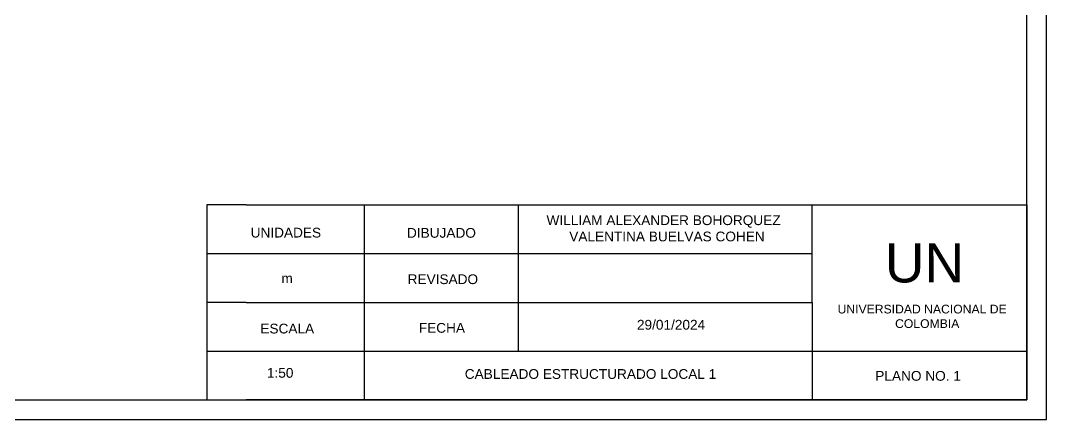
# Paper-space layout 'Plano Corte 1' of a CAD drawing. Header units: millimetres. Extents: x 0 to 420, y 0 to 297.
# Drawn here: x 157.2 to 420, y 0 to 102.3 of the extents above; entities that cross this region are included whole.
import ezdxf

# ---------------------------------------------------------------- set-up
doc = ezdxf.new("R2010")
doc.units = ezdxf.units.MM
doc.layers.get('0').update_dxf_attribs({"color": 162})
doc.styles.get("Standard").update_dxf_attribs({"font": 'arial.ttf'})

psp = doc.layouts.new('Plano Corte 1')

# ---------------------------------------------------------------- linework, layer by layer
for p, q in [((420, 0), (420, 297)), ((415, 5), (415, 292)), ((215, 55), (204.95, 55)), ((204.95, 55), (204.95, 5)), ((204.95, 55), (204.95, 42.5)), ((215, 55), (415, 55)), ((215, 55), (245.21, 55)), ((215, 55), (284.72, 55)), ((245.21, 55), (245.21, 5)), ((284.72, 55), (284.72, 17.5)), ((360, 30), (360, 55)), ((415, 55), (415, 5)), ((204.95, 42.5), (245.21, 42.5)), ((245.21, 42.5), (284.72, 42.5)), ((284.72, 42.5), (360, 42.5)), ((215, 30), (204.95, 30)), ((204.95, 30), (204.95, 17.5)), ((215, 30), (360, 30)), ((360, 30), (360, 5)), ((204.95, 17.5), (245.21, 17.5)), ((245.21, 17.5), (284.72, 17.5)), ((284.72, 17.5), (360, 17.5)), ((360, 17.5), (415, 17.5)), ((20, 5), (415, 5)), ((415, 5), (215, 5)), ((0, 0), (420, 0))]:
    psp.add_line(p, q)

# ---------------------------------------------------------------- texts
at = {"attachment_point": 1}
for s, width, gutter_width, heights, insert, char_height in [('WILLIAM ALEXANDER BOHORQUEZ\\P      VALENTINA BUELVAS COHEN', 66.124, 12.5, [0], (291.94, 52.32), 2.5), ('UNIDADES', 28.7098, 12.5, [0], (216.16, 49.14), 2.5), ('DIBUJADO', 34.0009, 12.5, [0], (256.2, 49.08), 2.5), ('\\pxt6,11;UN', 169.1813, 50.28, [0], (378.6, 45.18), 10.0554), ('m', 5.3831, 12.5, [5.21], (224.03, 37.44), 2.5), ('REVISADO', 30.6182, 12.5, [0], (256.37, 37.2), 2.5), ('UNIVERSIDAD NACIONAL DE \\P                 COLOMBIA', 47.7247, 11.16, [0], (366.49, 29.41), 2.2322), ('ESCALA', 24.6938, 12.5, [0], (218.64, 24.55), 2.5), ('FECHA', 23.5925, 12.5, [0], (259.23, 24.73), 2.5), ('29/01/2024', 75.2789, 12.5, [0], (315.1, 25.53), 2.5), ('1:50', 75.2789, 12.5, [0], (220.32, 13.2), 2.5), ('CABLEADO ESTRUCTURADO LOCAL 1', 165.1807, 12.5, [0], (271, 12.91), 2.5), ('PLANO NO. 1', 55, 12.5, [0], (376.15, 12.43), 2.5)]:
    psp.add_mtext_dynamic_manual_height_columns(s, width=width, gutter_width=gutter_width, heights=heights, dxfattribs=dict(at, insert=insert, char_height=char_height))

doc.saveas('drawing.dxf')
